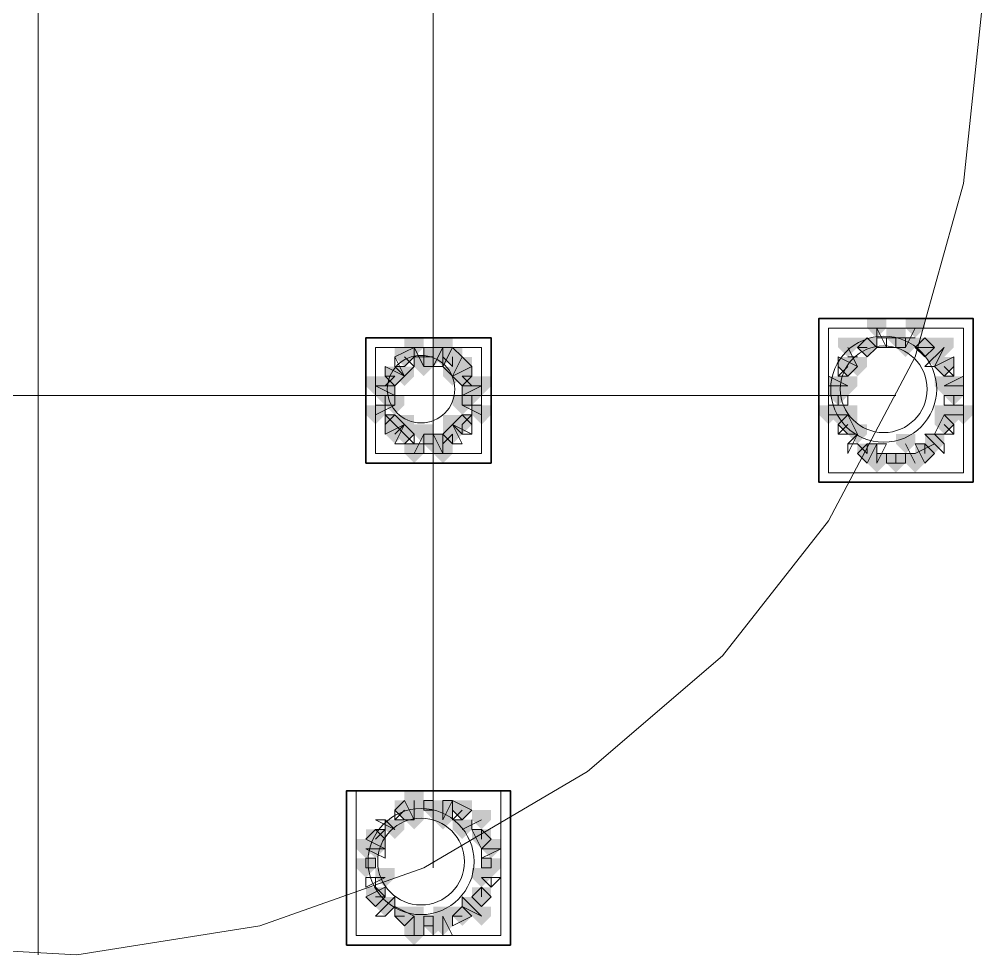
# Model space of a CAD drawing. Header units: millimetres. Extents: x 2315 to 4619, y 1334 to 1897.
# Drawn here: x 3457.94 to 3464.04, y 1548.66 to 1554.59 of the extents above; entities that cross this region are included whole.
import ezdxf

# ---------------------------------------------------------------- set-up
doc = ezdxf.new("R2010")
doc.units = ezdxf.units.MM
for name, color, linetype, true_color in [('PDF_10', 7, 'Continuous', 0x00b85c), ('PDF_AXIS', 7, 'Continuous', 0x00b85c), ('PDF_柱构件', 7, 'Continuous', 0x00b85c), ('PDF_转运站初步方案', 7, 'Continuous', 0x00b85c)]:
    doc.layers.add(name, color=color, linetype=linetype, true_color=true_color)
doc.layers.add('PDF_中心线层', color=1, linetype='Continuous')
doc.layers.add('PDF_粗实线层', color=7, linetype='Continuous')

msp = doc.modelspace()

# ---------------------------------------------------------------- hatches: boundary and pattern name
at = {"layer": 'PDF_10', "transparency": 33554559}
for points in [[(3463.4925, 1552.6298), (3463.4314, 1552.6298), (3463.4314, 1552.5687), (3463.4925, 1552.5076), (3463.5536, 1552.5687), (3463.5536, 1552.6298)], [(3463.4925, 1552.6298), (3463.4314, 1552.6298), (3463.4314, 1552.5687), (3463.4925, 1552.5076), (3463.5536, 1552.5687), (3463.5536, 1552.6298)], [(3463.3093, 1552.5687), (3463.2482, 1552.5687), (3463.2482, 1552.5076), (3463.3093, 1552.4466), (3463.3704, 1552.5076), (3463.3704, 1552.5687)], [(3463.3093, 1552.5687), (3463.2482, 1552.5687), (3463.2482, 1552.5076), (3463.3093, 1552.4466), (3463.3704, 1552.5076), (3463.3704, 1552.5687)], [(3463.3093, 1552.5687), (3463.2482, 1552.5687), (3463.2482, 1552.5076), (3463.3093, 1552.4466), (3463.3704, 1552.5076), (3463.3704, 1552.5687)], [(3463.6758, 1552.5687), (3463.6147, 1552.5687), (3463.6147, 1552.5076), (3463.6758, 1552.4466), (3463.7369, 1552.5076), (3463.7369, 1552.5687)], [(3463.6758, 1552.5687), (3463.6147, 1552.5687), (3463.6147, 1552.5076), (3463.6758, 1552.4466), (3463.7369, 1552.5076), (3463.7369, 1552.5687)], [(3463.6758, 1552.5687), (3463.6147, 1552.5687), (3463.6147, 1552.5076), (3463.6758, 1552.4466), (3463.7369, 1552.5076), (3463.7369, 1552.5687)], [(3460.3774, 1552.5076), (3460.3163, 1552.5076), (3460.3163, 1552.4466), (3460.3774, 1552.3855), (3460.4385, 1552.4466), (3460.4385, 1552.5076)], [(3460.3774, 1552.5076), (3460.3163, 1552.5076), (3460.3163, 1552.4466), (3460.3774, 1552.3855), (3460.4385, 1552.4466), (3460.4385, 1552.5076)], [(3460.5606, 1552.5076), (3460.4996, 1552.5076), (3460.4996, 1552.4466), (3460.5606, 1552.3855), (3460.6217, 1552.4466), (3460.6217, 1552.5076)], [(3460.5606, 1552.5076), (3460.4996, 1552.5076), (3460.4996, 1552.4466), (3460.5606, 1552.3855), (3460.6217, 1552.4466), (3460.6217, 1552.5076)], [(3460.6828, 1552.5076), (3460.6217, 1552.5076), (3460.6217, 1552.4466), (3460.6828, 1552.3855), (3460.7439, 1552.4466), (3460.7439, 1552.5076)], [(3460.6828, 1552.5076), (3460.6217, 1552.5076), (3460.6217, 1552.4466), (3460.6828, 1552.3855), (3460.7439, 1552.4466), (3460.7439, 1552.5076)], [(3463.1871, 1552.4466), (3463.126, 1552.4466), (3463.126, 1552.3855), (3463.1871, 1552.3244), (3463.2482, 1552.3855), (3463.2482, 1552.4466)], [(3463.1871, 1552.4466), (3463.126, 1552.4466), (3463.126, 1552.3855), (3463.1871, 1552.3244), (3463.2482, 1552.3855), (3463.2482, 1552.4466)], [(3463.7979, 1552.4466), (3463.7369, 1552.4466), (3463.7369, 1552.3855), (3463.7979, 1552.3244), (3463.859, 1552.3855), (3463.859, 1552.4466)], [(3463.7979, 1552.4466), (3463.7369, 1552.4466), (3463.7369, 1552.3855), (3463.7979, 1552.3244), (3463.859, 1552.3855), (3463.859, 1552.4466)], [(3460.3163, 1552.3855), (3460.2552, 1552.3855), (3460.2552, 1552.3244), (3460.3163, 1552.2633), (3460.3774, 1552.3244), (3460.3774, 1552.3855)], [(3460.3163, 1552.3855), (3460.2552, 1552.3855), (3460.2552, 1552.3244), (3460.3163, 1552.2633), (3460.3774, 1552.3244), (3460.3774, 1552.3855)], [(3460.7439, 1552.3855), (3460.6828, 1552.3855), (3460.6828, 1552.3244), (3460.7439, 1552.2633), (3460.805, 1552.3244), (3460.805, 1552.3855)], [(3460.7439, 1552.3855), (3460.6828, 1552.3855), (3460.6828, 1552.3244), (3460.7439, 1552.2633), (3460.805, 1552.3244), (3460.805, 1552.3855)], [(3460.2552, 1552.2633), (3460.1941, 1552.2633), (3460.1941, 1552.2022), (3460.2552, 1552.1412), (3460.3163, 1552.2022), (3460.3163, 1552.2633)], [(3460.2552, 1552.2633), (3460.1941, 1552.2633), (3460.1941, 1552.2022), (3460.2552, 1552.1412), (3460.3163, 1552.2022), (3460.3163, 1552.2633)], [(3460.2552, 1552.2633), (3460.1941, 1552.2633), (3460.1941, 1552.2022), (3460.2552, 1552.1412), (3460.3163, 1552.2022), (3460.3163, 1552.2633)], [(3460.805, 1552.2633), (3460.7439, 1552.2633), (3460.7439, 1552.2022), (3460.805, 1552.1412), (3460.866, 1552.2022), (3460.866, 1552.2633)], [(3460.805, 1552.2633), (3460.7439, 1552.2633), (3460.7439, 1552.2022), (3460.805, 1552.1412), (3460.866, 1552.2022), (3460.866, 1552.2633)], [(3460.805, 1552.2633), (3460.7439, 1552.2633), (3460.7439, 1552.2022), (3460.805, 1552.1412), (3460.866, 1552.2022), (3460.866, 1552.2633)], [(3463.126, 1552.2633), (3463.065, 1552.2633), (3463.065, 1552.2022), (3463.126, 1552.1412), (3463.1871, 1552.2022), (3463.1871, 1552.2633)], [(3463.126, 1552.2633), (3463.065, 1552.2633), (3463.065, 1552.2022), (3463.126, 1552.1412), (3463.1871, 1552.2022), (3463.1871, 1552.2633)], [(3463.859, 1552.2633), (3463.7979, 1552.2633), (3463.7979, 1552.2022), (3463.859, 1552.1412), (3463.9201, 1552.2022), (3463.9201, 1552.2633)], [(3463.859, 1552.2633), (3463.7979, 1552.2633), (3463.7979, 1552.2022), (3463.859, 1552.1412), (3463.9201, 1552.2022), (3463.9201, 1552.2633)], [(3463.859, 1552.2633), (3463.7979, 1552.2633), (3463.7979, 1552.2022), (3463.859, 1552.1412), (3463.9201, 1552.2022), (3463.9201, 1552.2633)], [(3460.3163, 1552.0801), (3460.2552, 1552.0801), (3460.2552, 1552.019), (3460.3163, 1551.9579), (3460.3774, 1552.019), (3460.3774, 1552.0801)], [(3460.3163, 1552.0801), (3460.2552, 1552.0801), (3460.2552, 1552.019), (3460.3163, 1551.9579), (3460.3774, 1552.019), (3460.3774, 1552.0801)], [(3460.7439, 1552.0801), (3460.6828, 1552.0801), (3460.6828, 1552.019), (3460.7439, 1551.9579), (3460.805, 1552.019), (3460.805, 1552.0801)], [(3460.7439, 1552.0801), (3460.6828, 1552.0801), (3460.6828, 1552.019), (3460.7439, 1551.9579), (3460.805, 1552.019), (3460.805, 1552.0801)], [(3463.1871, 1552.0801), (3463.126, 1552.0801), (3463.126, 1552.019), (3463.1871, 1551.9579), (3463.2482, 1552.019), (3463.2482, 1552.0801)], [(3463.1871, 1552.0801), (3463.126, 1552.0801), (3463.126, 1552.019), (3463.1871, 1551.9579), (3463.2482, 1552.019), (3463.2482, 1552.0801)], [(3463.7979, 1552.0801), (3463.7369, 1552.0801), (3463.7369, 1552.019), (3463.7979, 1551.9579), (3463.859, 1552.019), (3463.859, 1552.0801)], [(3463.7979, 1552.0801), (3463.7369, 1552.0801), (3463.7369, 1552.019), (3463.7979, 1551.9579), (3463.859, 1552.019), (3463.859, 1552.0801)], [(3460.3774, 1552.019), (3460.3163, 1552.019), (3460.3163, 1551.9579), (3460.3774, 1551.8968), (3460.4385, 1551.9579), (3460.4385, 1552.019)], [(3460.3774, 1552.019), (3460.3163, 1552.019), (3460.3163, 1551.9579), (3460.3774, 1551.8968), (3460.4385, 1551.9579), (3460.4385, 1552.019)], [(3460.6828, 1552.019), (3460.6217, 1552.019), (3460.6217, 1551.9579), (3460.6828, 1551.8968), (3460.7439, 1551.9579), (3460.7439, 1552.019)], [(3460.6828, 1552.019), (3460.6217, 1552.019), (3460.6217, 1551.9579), (3460.6828, 1551.8968), (3460.7439, 1551.9579), (3460.7439, 1552.019)], [(3460.5606, 1551.9579), (3460.4996, 1551.9579), (3460.4996, 1551.8968), (3460.5606, 1551.8357), (3460.6217, 1551.8968), (3460.6217, 1551.9579)], [(3460.5606, 1551.9579), (3460.4996, 1551.9579), (3460.4996, 1551.8968), (3460.5606, 1551.8357), (3460.6217, 1551.8968), (3460.6217, 1551.9579)], [(3463.3093, 1551.8968), (3463.2482, 1551.8968), (3463.2482, 1551.8357), (3463.3093, 1551.7747), (3463.3704, 1551.8357), (3463.3704, 1551.8968)], [(3463.3093, 1551.8968), (3463.2482, 1551.8968), (3463.2482, 1551.8357), (3463.3093, 1551.7747), (3463.3704, 1551.8357), (3463.3704, 1551.8968)], [(3463.6758, 1551.8968), (3463.6147, 1551.8968), (3463.6147, 1551.8357), (3463.6758, 1551.7747), (3463.7369, 1551.8357), (3463.7369, 1551.8968)], [(3463.6758, 1551.8968), (3463.6147, 1551.8968), (3463.6147, 1551.8357), (3463.6758, 1551.7747), (3463.7369, 1551.8357), (3463.7369, 1551.8968)], [(3463.4925, 1551.8357), (3463.4314, 1551.8357), (3463.4314, 1551.7747), (3463.4925, 1551.7136), (3463.5536, 1551.7747), (3463.5536, 1551.8357)], [(3463.4925, 1551.8357), (3463.4314, 1551.8357), (3463.4314, 1551.7747), (3463.4925, 1551.7136), (3463.5536, 1551.7747), (3463.5536, 1551.8357)], [(3460.3774, 1549.6368), (3460.3163, 1549.6368), (3460.3163, 1549.5757), (3460.3774, 1549.5147), (3460.4385, 1549.5757), (3460.4385, 1549.6368)], [(3460.3774, 1549.6368), (3460.3163, 1549.6368), (3460.3163, 1549.5757), (3460.3774, 1549.5147), (3460.4385, 1549.5757), (3460.4385, 1549.6368)], [(3460.5606, 1549.6368), (3460.4996, 1549.6368), (3460.4996, 1549.5757), (3460.5606, 1549.5147), (3460.6217, 1549.5757), (3460.6217, 1549.6368)], [(3460.5606, 1549.6368), (3460.4996, 1549.6368), (3460.4996, 1549.5757), (3460.5606, 1549.5147), (3460.6217, 1549.5757), (3460.6217, 1549.6368)], [(3460.7439, 1549.6368), (3460.6828, 1549.6368), (3460.6828, 1549.5757), (3460.7439, 1549.5147), (3460.805, 1549.5757), (3460.805, 1549.6368)], [(3460.7439, 1549.6368), (3460.6828, 1549.6368), (3460.6828, 1549.5757), (3460.7439, 1549.5147), (3460.805, 1549.5757), (3460.805, 1549.6368)], [(3460.1941, 1549.4536), (3460.1331, 1549.4536), (3460.1331, 1549.3925), (3460.1941, 1549.3314), (3460.2552, 1549.3925), (3460.2552, 1549.4536)], [(3460.1941, 1549.4536), (3460.1331, 1549.4536), (3460.1331, 1549.3925), (3460.1941, 1549.3314), (3460.2552, 1549.3925), (3460.2552, 1549.4536)], [(3460.866, 1549.4536), (3460.805, 1549.4536), (3460.805, 1549.3925), (3460.866, 1549.3314), (3460.9271, 1549.3925), (3460.9271, 1549.4536)], [(3460.866, 1549.4536), (3460.805, 1549.4536), (3460.805, 1549.3925), (3460.866, 1549.3314), (3460.9271, 1549.3925), (3460.9271, 1549.4536)], [(3460.1331, 1549.2703), (3460.072, 1549.2703), (3460.072, 1549.2093), (3460.1331, 1549.1482), (3460.1941, 1549.2093), (3460.1941, 1549.2703)], [(3460.1331, 1549.2703), (3460.072, 1549.2703), (3460.072, 1549.2093), (3460.1331, 1549.1482), (3460.1941, 1549.2093), (3460.1941, 1549.2703)], [(3460.9271, 1549.2703), (3460.866, 1549.2703), (3460.866, 1549.2093), (3460.9271, 1549.1482), (3460.9882, 1549.2093), (3460.9882, 1549.2703)], [(3460.9271, 1549.2703), (3460.866, 1549.2703), (3460.866, 1549.2093), (3460.9271, 1549.1482), (3460.9882, 1549.2093), (3460.9882, 1549.2703)], [(3460.1941, 1549.0871), (3460.1331, 1549.0871), (3460.1331, 1549.026), (3460.1941, 1548.9649), (3460.2552, 1549.026), (3460.2552, 1549.0871)], [(3460.1941, 1549.0871), (3460.1331, 1549.0871), (3460.1331, 1549.026), (3460.1941, 1548.9649), (3460.2552, 1549.026), (3460.2552, 1549.0871)], [(3460.866, 1549.0871), (3460.805, 1549.0871), (3460.805, 1549.026), (3460.866, 1548.9649), (3460.9271, 1549.026), (3460.9271, 1549.0871)], [(3460.866, 1549.0871), (3460.805, 1549.0871), (3460.805, 1549.026), (3460.866, 1548.9649), (3460.9271, 1549.026), (3460.9271, 1549.0871)], [(3460.866, 1549.0871), (3460.805, 1549.0871), (3460.805, 1549.026), (3460.866, 1548.9649), (3460.9271, 1549.026), (3460.9271, 1549.0871)], [(3460.3774, 1548.9649), (3460.3163, 1548.9649), (3460.3163, 1548.9039), (3460.3774, 1548.8428), (3460.4385, 1548.9039), (3460.4385, 1548.9649)], [(3460.3774, 1548.9649), (3460.3163, 1548.9649), (3460.3163, 1548.9039), (3460.3774, 1548.8428), (3460.4385, 1548.9039), (3460.4385, 1548.9649)], [(3460.7439, 1548.9649), (3460.6828, 1548.9649), (3460.6828, 1548.9039), (3460.7439, 1548.8428), (3460.805, 1548.9039), (3460.805, 1548.9649)], [(3460.7439, 1548.9649), (3460.6828, 1548.9649), (3460.6828, 1548.9039), (3460.7439, 1548.8428), (3460.805, 1548.9039), (3460.805, 1548.9649)], [(3460.5606, 1548.9039), (3460.4996, 1548.9039), (3460.4996, 1548.8428), (3460.5606, 1548.7817), (3460.6217, 1548.8428), (3460.6217, 1548.9039)], [(3460.5606, 1548.9039), (3460.4996, 1548.9039), (3460.4996, 1548.8428), (3460.5606, 1548.7817), (3460.6217, 1548.8428), (3460.6217, 1548.9039)]]:
    msp.add_hatch(color=256, dxfattribs=at).paths.add_polyline_path(points)
at = {"layer": 'PDF_柱构件', "transparency": 33554559}
for points in [[(3463.3704, 1552.6909), (3463.3093, 1552.6909), (3463.3093, 1552.6298), (3463.3704, 1552.5687), (3463.4314, 1552.6298), (3463.4314, 1552.6909)], [(3463.6147, 1552.6909), (3463.5536, 1552.6909), (3463.5536, 1552.6298), (3463.6147, 1552.5687), (3463.6758, 1552.6298), (3463.6758, 1552.6909)], [(3460.4385, 1552.5687), (3460.3774, 1552.5687), (3460.3774, 1552.5076), (3460.4385, 1552.4466), (3460.4996, 1552.5076), (3460.4996, 1552.5687)], [(3460.6217, 1552.5687), (3460.5606, 1552.5687), (3460.5606, 1552.5076), (3460.6217, 1552.4466), (3460.6828, 1552.5076), (3460.6828, 1552.5687)], [(3463.1871, 1552.5687), (3463.126, 1552.5687), (3463.126, 1552.5076), (3463.1871, 1552.4466), (3463.2482, 1552.5076), (3463.2482, 1552.5687)], [(3463.5536, 1552.5687), (3463.4925, 1552.5687), (3463.4925, 1552.5076), (3463.5536, 1552.4466), (3463.6147, 1552.5076), (3463.6147, 1552.5687)], [(3463.7979, 1552.5687), (3463.7369, 1552.5687), (3463.7369, 1552.5076), (3463.7979, 1552.4466), (3463.859, 1552.5076), (3463.859, 1552.5687)], [(3460.6217, 1552.5076), (3460.5606, 1552.5076), (3460.5606, 1552.4466), (3460.6217, 1552.3855), (3460.6828, 1552.4466), (3460.6828, 1552.5076)], [(3463.7369, 1552.5076), (3463.6758, 1552.5076), (3463.6758, 1552.4466), (3463.7369, 1552.3855), (3463.7979, 1552.4466), (3463.7979, 1552.5076)], [(3460.4996, 1552.4466), (3460.4385, 1552.4466), (3460.4385, 1552.3855), (3460.4996, 1552.3244), (3460.5606, 1552.3855), (3460.5606, 1552.4466)], [(3460.7439, 1552.4466), (3460.6828, 1552.4466), (3460.6828, 1552.3855), (3460.7439, 1552.3244), (3460.805, 1552.3855), (3460.805, 1552.4466)], [(3463.2482, 1552.4466), (3463.1871, 1552.4466), (3463.1871, 1552.3855), (3463.2482, 1552.3244), (3463.3093, 1552.3855), (3463.3093, 1552.4466)], [(3460.3774, 1552.3855), (3460.3163, 1552.3855), (3460.3163, 1552.3244), (3460.3774, 1552.2633), (3460.4385, 1552.3244), (3460.4385, 1552.3855)], [(3460.6828, 1552.3855), (3460.6217, 1552.3855), (3460.6217, 1552.3244), (3460.6828, 1552.2633), (3460.7439, 1552.3244), (3460.7439, 1552.3855)], [(3460.1941, 1552.3244), (3460.1331, 1552.3244), (3460.1331, 1552.2633), (3460.1941, 1552.2022), (3460.2552, 1552.2633), (3460.2552, 1552.3244)], [(3460.2552, 1552.3244), (3460.1941, 1552.3244), (3460.1941, 1552.2633), (3460.2552, 1552.2022), (3460.3163, 1552.2633), (3460.3163, 1552.3244)], [(3460.805, 1552.3244), (3460.7439, 1552.3244), (3460.7439, 1552.2633), (3460.805, 1552.2022), (3460.866, 1552.2633), (3460.866, 1552.3244)], [(3460.866, 1552.3244), (3460.805, 1552.3244), (3460.805, 1552.2633), (3460.866, 1552.2022), (3460.9271, 1552.2633), (3460.9271, 1552.3244)], [(3463.126, 1552.3244), (3463.065, 1552.3244), (3463.065, 1552.2633), (3463.126, 1552.2022), (3463.1871, 1552.2633), (3463.1871, 1552.3244)], [(3463.1871, 1552.3244), (3463.126, 1552.3244), (3463.126, 1552.2633), (3463.1871, 1552.2022), (3463.2482, 1552.2633), (3463.2482, 1552.3244)], [(3463.7979, 1552.3244), (3463.7369, 1552.3244), (3463.7369, 1552.2633), (3463.7979, 1552.2022), (3463.859, 1552.2633), (3463.859, 1552.3244)], [(3463.859, 1552.3244), (3463.7979, 1552.3244), (3463.7979, 1552.2633), (3463.859, 1552.2022), (3463.9201, 1552.2633), (3463.9201, 1552.3244)], [(3460.3163, 1552.2022), (3460.2552, 1552.2022), (3460.2552, 1552.1412), (3460.3163, 1552.0801), (3460.3774, 1552.1412), (3460.3774, 1552.2022)], [(3460.7439, 1552.2022), (3460.6828, 1552.2022), (3460.6828, 1552.1412), (3460.7439, 1552.0801), (3460.805, 1552.1412), (3460.805, 1552.2022)], [(3460.1941, 1552.1412), (3460.1331, 1552.1412), (3460.1331, 1552.0801), (3460.1941, 1552.019), (3460.2552, 1552.0801), (3460.2552, 1552.1412)], [(3460.866, 1552.1412), (3460.805, 1552.1412), (3460.805, 1552.0801), (3460.866, 1552.019), (3460.9271, 1552.0801), (3460.9271, 1552.1412)], [(3463.065, 1552.1412), (3463.0039, 1552.1412), (3463.0039, 1552.0801), (3463.065, 1552.019), (3463.126, 1552.0801), (3463.126, 1552.1412)], [(3463.126, 1552.1412), (3463.065, 1552.1412), (3463.065, 1552.0801), (3463.126, 1552.019), (3463.1871, 1552.0801), (3463.1871, 1552.1412)], [(3463.1871, 1552.1412), (3463.126, 1552.1412), (3463.126, 1552.0801), (3463.1871, 1552.019), (3463.2482, 1552.0801), (3463.2482, 1552.1412)], [(3463.7979, 1552.1412), (3463.7369, 1552.1412), (3463.7369, 1552.0801), (3463.7979, 1552.019), (3463.859, 1552.0801), (3463.859, 1552.1412)], [(3463.859, 1552.1412), (3463.7979, 1552.1412), (3463.7979, 1552.0801), (3463.859, 1552.019), (3463.9201, 1552.0801), (3463.9201, 1552.1412)], [(3463.9201, 1552.1412), (3463.859, 1552.1412), (3463.859, 1552.0801), (3463.9201, 1552.019), (3463.9812, 1552.0801), (3463.9812, 1552.1412)], [(3460.3774, 1552.0801), (3460.3163, 1552.0801), (3460.3163, 1552.019), (3460.3774, 1551.9579), (3460.4385, 1552.019), (3460.4385, 1552.0801)], [(3460.6828, 1552.0801), (3460.6217, 1552.0801), (3460.6217, 1552.019), (3460.6828, 1551.9579), (3460.7439, 1552.019), (3460.7439, 1552.0801)], [(3460.3163, 1552.019), (3460.2552, 1552.019), (3460.2552, 1551.9579), (3460.3163, 1551.8968), (3460.3774, 1551.9579), (3460.3774, 1552.019)], [(3460.4996, 1552.019), (3460.4385, 1552.019), (3460.4385, 1551.9579), (3460.4996, 1551.8968), (3460.5606, 1551.9579), (3460.5606, 1552.019)], [(3463.2482, 1552.019), (3463.1871, 1552.019), (3463.1871, 1551.9579), (3463.2482, 1551.8968), (3463.3093, 1551.9579), (3463.3093, 1552.019)], [(3460.6217, 1551.9579), (3460.5606, 1551.9579), (3460.5606, 1551.8968), (3460.6217, 1551.8357), (3460.6828, 1551.8968), (3460.6828, 1551.9579)], [(3463.5536, 1551.9579), (3463.4925, 1551.9579), (3463.4925, 1551.8968), (3463.5536, 1551.8357), (3463.6147, 1551.8968), (3463.6147, 1551.9579)], [(3463.7369, 1551.9579), (3463.6758, 1551.9579), (3463.6758, 1551.8968), (3463.7369, 1551.8357), (3463.7979, 1551.8968), (3463.7979, 1551.9579)], [(3460.4385, 1551.8968), (3460.3774, 1551.8968), (3460.3774, 1551.8357), (3460.4385, 1551.7747), (3460.4996, 1551.8357), (3460.4996, 1551.8968)], [(3460.6217, 1551.8968), (3460.5606, 1551.8968), (3460.5606, 1551.8357), (3460.6217, 1551.7747), (3460.6828, 1551.8357), (3460.6828, 1551.8968)], [(3463.3704, 1551.8357), (3463.3093, 1551.8357), (3463.3093, 1551.7747), (3463.3704, 1551.7136), (3463.4314, 1551.7747), (3463.4314, 1551.8357)], [(3463.6147, 1551.8357), (3463.5536, 1551.8357), (3463.5536, 1551.7747), (3463.6147, 1551.7136), (3463.6758, 1551.7747), (3463.6758, 1551.8357)], [(3460.4385, 1549.6979), (3460.3774, 1549.6979), (3460.3774, 1549.6368), (3460.4385, 1549.5757), (3460.4996, 1549.6368), (3460.4996, 1549.6979)], [(3460.4385, 1549.6368), (3460.3774, 1549.6368), (3460.3774, 1549.5757), (3460.4385, 1549.5147), (3460.4996, 1549.5757), (3460.4996, 1549.6368)], [(3460.6217, 1549.6368), (3460.5606, 1549.6368), (3460.5606, 1549.5757), (3460.6217, 1549.5147), (3460.6828, 1549.5757), (3460.6828, 1549.6368)], [(3460.4385, 1549.5757), (3460.3774, 1549.5757), (3460.3774, 1549.5147), (3460.4385, 1549.4536), (3460.4996, 1549.5147), (3460.4996, 1549.5757)], [(3460.6217, 1549.5757), (3460.5606, 1549.5757), (3460.5606, 1549.5147), (3460.6217, 1549.4536), (3460.6828, 1549.5147), (3460.6828, 1549.5757)], [(3460.866, 1549.5757), (3460.805, 1549.5757), (3460.805, 1549.5147), (3460.866, 1549.4536), (3460.9271, 1549.5147), (3460.9271, 1549.5757)], [(3460.3163, 1549.5147), (3460.2552, 1549.5147), (3460.2552, 1549.4536), (3460.3163, 1549.3925), (3460.3774, 1549.4536), (3460.3774, 1549.5147)], [(3460.7439, 1549.5147), (3460.6828, 1549.5147), (3460.6828, 1549.4536), (3460.7439, 1549.3925), (3460.805, 1549.4536), (3460.805, 1549.5147)], [(3460.1331, 1549.3925), (3460.072, 1549.3925), (3460.072, 1549.3314), (3460.1331, 1549.2703), (3460.1941, 1549.3314), (3460.1941, 1549.3925)], [(3460.1941, 1549.3925), (3460.1331, 1549.3925), (3460.1331, 1549.3314), (3460.1941, 1549.2703), (3460.2552, 1549.3314), (3460.2552, 1549.3925)], [(3460.9271, 1549.3925), (3460.866, 1549.3925), (3460.866, 1549.3314), (3460.9271, 1549.2703), (3460.9882, 1549.3314), (3460.9882, 1549.3925)], [(3460.2552, 1549.2093), (3460.1941, 1549.2093), (3460.1941, 1549.1482), (3460.2552, 1549.0871), (3460.3163, 1549.1482), (3460.3163, 1549.2093)], [(3460.866, 1549.2093), (3460.805, 1549.2093), (3460.805, 1549.1482), (3460.866, 1549.0871), (3460.9271, 1549.1482), (3460.9271, 1549.2093)], [(3460.2552, 1549.026), (3460.1941, 1549.026), (3460.1941, 1548.9649), (3460.2552, 1548.9039), (3460.3163, 1548.9649), (3460.3163, 1549.026)], [(3460.805, 1549.026), (3460.7439, 1549.026), (3460.7439, 1548.9649), (3460.805, 1548.9039), (3460.866, 1548.9649), (3460.866, 1549.026)], [(3460.4385, 1548.9649), (3460.3774, 1548.9649), (3460.3774, 1548.9039), (3460.4385, 1548.8428), (3460.4996, 1548.9039), (3460.4996, 1548.9649)], [(3460.6217, 1548.9649), (3460.5606, 1548.9649), (3460.5606, 1548.9039), (3460.6217, 1548.8428), (3460.6828, 1548.9039), (3460.6828, 1548.9649)], [(3460.866, 1548.9649), (3460.805, 1548.9649), (3460.805, 1548.9039), (3460.866, 1548.8428), (3460.9271, 1548.9039), (3460.9271, 1548.9649)], [(3460.4385, 1548.9039), (3460.3774, 1548.9039), (3460.3774, 1548.8428), (3460.4385, 1548.7817), (3460.4996, 1548.8428), (3460.4996, 1548.9039)], [(3460.6217, 1548.9039), (3460.5606, 1548.9039), (3460.5606, 1548.8428), (3460.6217, 1548.7817), (3460.6828, 1548.8428), (3460.6828, 1548.9039)], [(3460.4385, 1548.8428), (3460.3774, 1548.8428), (3460.3774, 1548.7817), (3460.4385, 1548.7206), (3460.4996, 1548.7817), (3460.4996, 1548.8428)]]:
    msp.add_hatch(color=256, dxfattribs=at).paths.add_polyline_path(points)
at = {"layer": 'PDF_转运站初步方案', "transparency": 33554559}
for points in [[(3463.4925, 1552.6298), (3463.4314, 1552.6298), (3463.4314, 1552.5687), (3463.4925, 1552.5076), (3463.5536, 1552.5687), (3463.5536, 1552.6298)], [(3463.4925, 1552.6298), (3463.4314, 1552.6298), (3463.4314, 1552.5687), (3463.4925, 1552.5076), (3463.5536, 1552.5687), (3463.5536, 1552.6298)], [(3463.3093, 1552.5687), (3463.2482, 1552.5687), (3463.2482, 1552.5076), (3463.3093, 1552.4466), (3463.3704, 1552.5076), (3463.3704, 1552.5687)], [(3463.3093, 1552.5687), (3463.2482, 1552.5687), (3463.2482, 1552.5076), (3463.3093, 1552.4466), (3463.3704, 1552.5076), (3463.3704, 1552.5687)], [(3463.6758, 1552.5687), (3463.6147, 1552.5687), (3463.6147, 1552.5076), (3463.6758, 1552.4466), (3463.7369, 1552.5076), (3463.7369, 1552.5687)], [(3463.6758, 1552.5687), (3463.6147, 1552.5687), (3463.6147, 1552.5076), (3463.6758, 1552.4466), (3463.7369, 1552.5076), (3463.7369, 1552.5687)], [(3460.3774, 1552.5076), (3460.3163, 1552.5076), (3460.3163, 1552.4466), (3460.3774, 1552.3855), (3460.4385, 1552.4466), (3460.4385, 1552.5076)], [(3460.3774, 1552.5076), (3460.3163, 1552.5076), (3460.3163, 1552.4466), (3460.3774, 1552.3855), (3460.4385, 1552.4466), (3460.4385, 1552.5076)], [(3460.5606, 1552.5076), (3460.4996, 1552.5076), (3460.4996, 1552.4466), (3460.5606, 1552.3855), (3460.6217, 1552.4466), (3460.6217, 1552.5076)], [(3460.5606, 1552.5076), (3460.4996, 1552.5076), (3460.4996, 1552.4466), (3460.5606, 1552.3855), (3460.6217, 1552.4466), (3460.6217, 1552.5076)], [(3460.6828, 1552.5076), (3460.6217, 1552.5076), (3460.6217, 1552.4466), (3460.6828, 1552.3855), (3460.7439, 1552.4466), (3460.7439, 1552.5076)], [(3460.6828, 1552.5076), (3460.6217, 1552.5076), (3460.6217, 1552.4466), (3460.6828, 1552.3855), (3460.7439, 1552.4466), (3460.7439, 1552.5076)], [(3463.1871, 1552.4466), (3463.126, 1552.4466), (3463.126, 1552.3855), (3463.1871, 1552.3244), (3463.2482, 1552.3855), (3463.2482, 1552.4466)], [(3463.1871, 1552.4466), (3463.126, 1552.4466), (3463.126, 1552.3855), (3463.1871, 1552.3244), (3463.2482, 1552.3855), (3463.2482, 1552.4466)], [(3463.7979, 1552.4466), (3463.7369, 1552.4466), (3463.7369, 1552.3855), (3463.7979, 1552.3244), (3463.859, 1552.3855), (3463.859, 1552.4466)], [(3463.7979, 1552.4466), (3463.7369, 1552.4466), (3463.7369, 1552.3855), (3463.7979, 1552.3244), (3463.859, 1552.3855), (3463.859, 1552.4466)], [(3460.3163, 1552.3855), (3460.2552, 1552.3855), (3460.2552, 1552.3244), (3460.3163, 1552.2633), (3460.3774, 1552.3244), (3460.3774, 1552.3855)], [(3460.3163, 1552.3855), (3460.2552, 1552.3855), (3460.2552, 1552.3244), (3460.3163, 1552.2633), (3460.3774, 1552.3244), (3460.3774, 1552.3855)], [(3460.7439, 1552.3855), (3460.6828, 1552.3855), (3460.6828, 1552.3244), (3460.7439, 1552.2633), (3460.805, 1552.3244), (3460.805, 1552.3855)], [(3460.7439, 1552.3855), (3460.6828, 1552.3855), (3460.6828, 1552.3244), (3460.7439, 1552.2633), (3460.805, 1552.3244), (3460.805, 1552.3855)], [(3460.2552, 1552.2633), (3460.1941, 1552.2633), (3460.1941, 1552.2022), (3460.2552, 1552.1412), (3460.3163, 1552.2022), (3460.3163, 1552.2633)], [(3460.2552, 1552.2633), (3460.1941, 1552.2633), (3460.1941, 1552.2022), (3460.2552, 1552.1412), (3460.3163, 1552.2022), (3460.3163, 1552.2633)], [(3460.805, 1552.2633), (3460.7439, 1552.2633), (3460.7439, 1552.2022), (3460.805, 1552.1412), (3460.866, 1552.2022), (3460.866, 1552.2633)], [(3460.805, 1552.2633), (3460.7439, 1552.2633), (3460.7439, 1552.2022), (3460.805, 1552.1412), (3460.866, 1552.2022), (3460.866, 1552.2633)], [(3463.126, 1552.2633), (3463.065, 1552.2633), (3463.065, 1552.2022), (3463.126, 1552.1412), (3463.1871, 1552.2022), (3463.1871, 1552.2633)], [(3463.126, 1552.2633), (3463.065, 1552.2633), (3463.065, 1552.2022), (3463.126, 1552.1412), (3463.1871, 1552.2022), (3463.1871, 1552.2633)], [(3463.859, 1552.2633), (3463.7979, 1552.2633), (3463.7979, 1552.2022), (3463.859, 1552.1412), (3463.9201, 1552.2022), (3463.9201, 1552.2633)], [(3463.859, 1552.2633), (3463.7979, 1552.2633), (3463.7979, 1552.2022), (3463.859, 1552.1412), (3463.9201, 1552.2022), (3463.9201, 1552.2633)], [(3460.3163, 1552.0801), (3460.2552, 1552.0801), (3460.2552, 1552.019), (3460.3163, 1551.9579), (3460.3774, 1552.019), (3460.3774, 1552.0801)], [(3460.3163, 1552.0801), (3460.2552, 1552.0801), (3460.2552, 1552.019), (3460.3163, 1551.9579), (3460.3774, 1552.019), (3460.3774, 1552.0801)], [(3460.7439, 1552.0801), (3460.6828, 1552.0801), (3460.6828, 1552.019), (3460.7439, 1551.9579), (3460.805, 1552.019), (3460.805, 1552.0801)], [(3460.7439, 1552.0801), (3460.6828, 1552.0801), (3460.6828, 1552.019), (3460.7439, 1551.9579), (3460.805, 1552.019), (3460.805, 1552.0801)], [(3463.1871, 1552.0801), (3463.126, 1552.0801), (3463.126, 1552.019), (3463.1871, 1551.9579), (3463.2482, 1552.019), (3463.2482, 1552.0801)], [(3463.1871, 1552.0801), (3463.126, 1552.0801), (3463.126, 1552.019), (3463.1871, 1551.9579), (3463.2482, 1552.019), (3463.2482, 1552.0801)], [(3463.7979, 1552.0801), (3463.7369, 1552.0801), (3463.7369, 1552.019), (3463.7979, 1551.9579), (3463.859, 1552.019), (3463.859, 1552.0801)], [(3463.7979, 1552.0801), (3463.7369, 1552.0801), (3463.7369, 1552.019), (3463.7979, 1551.9579), (3463.859, 1552.019), (3463.859, 1552.0801)], [(3460.3774, 1552.019), (3460.3163, 1552.019), (3460.3163, 1551.9579), (3460.3774, 1551.8968), (3460.4385, 1551.9579), (3460.4385, 1552.019)], [(3460.3774, 1552.019), (3460.3163, 1552.019), (3460.3163, 1551.9579), (3460.3774, 1551.8968), (3460.4385, 1551.9579), (3460.4385, 1552.019)], [(3460.6828, 1552.019), (3460.6217, 1552.019), (3460.6217, 1551.9579), (3460.6828, 1551.8968), (3460.7439, 1551.9579), (3460.7439, 1552.019)], [(3460.6828, 1552.019), (3460.6217, 1552.019), (3460.6217, 1551.9579), (3460.6828, 1551.8968), (3460.7439, 1551.9579), (3460.7439, 1552.019)], [(3460.5606, 1551.9579), (3460.4996, 1551.9579), (3460.4996, 1551.8968), (3460.5606, 1551.8357), (3460.6217, 1551.8968), (3460.6217, 1551.9579)], [(3460.5606, 1551.9579), (3460.4996, 1551.9579), (3460.4996, 1551.8968), (3460.5606, 1551.8357), (3460.6217, 1551.8968), (3460.6217, 1551.9579)], [(3463.3093, 1551.8968), (3463.2482, 1551.8968), (3463.2482, 1551.8357), (3463.3093, 1551.7747), (3463.3704, 1551.8357), (3463.3704, 1551.8968)], [(3463.3093, 1551.8968), (3463.2482, 1551.8968), (3463.2482, 1551.8357), (3463.3093, 1551.7747), (3463.3704, 1551.8357), (3463.3704, 1551.8968)], [(3463.6758, 1551.8968), (3463.6147, 1551.8968), (3463.6147, 1551.8357), (3463.6758, 1551.7747), (3463.7369, 1551.8357), (3463.7369, 1551.8968)], [(3463.6758, 1551.8968), (3463.6147, 1551.8968), (3463.6147, 1551.8357), (3463.6758, 1551.7747), (3463.7369, 1551.8357), (3463.7369, 1551.8968)], [(3463.4925, 1551.8357), (3463.4314, 1551.8357), (3463.4314, 1551.7747), (3463.4925, 1551.7136), (3463.5536, 1551.7747), (3463.5536, 1551.8357)], [(3463.4925, 1551.8357), (3463.4314, 1551.8357), (3463.4314, 1551.7747), (3463.4925, 1551.7136), (3463.5536, 1551.7747), (3463.5536, 1551.8357)], [(3460.3774, 1549.6368), (3460.3163, 1549.6368), (3460.3163, 1549.5757), (3460.3774, 1549.5147), (3460.4385, 1549.5757), (3460.4385, 1549.6368)], [(3460.3774, 1549.6368), (3460.3163, 1549.6368), (3460.3163, 1549.5757), (3460.3774, 1549.5147), (3460.4385, 1549.5757), (3460.4385, 1549.6368)], [(3460.5606, 1549.6368), (3460.4996, 1549.6368), (3460.4996, 1549.5757), (3460.5606, 1549.5147), (3460.6217, 1549.5757), (3460.6217, 1549.6368)], [(3460.5606, 1549.6368), (3460.4996, 1549.6368), (3460.4996, 1549.5757), (3460.5606, 1549.5147), (3460.6217, 1549.5757), (3460.6217, 1549.6368)], [(3460.7439, 1549.6368), (3460.6828, 1549.6368), (3460.6828, 1549.5757), (3460.7439, 1549.5147), (3460.805, 1549.5757), (3460.805, 1549.6368)], [(3460.7439, 1549.6368), (3460.6828, 1549.6368), (3460.6828, 1549.5757), (3460.7439, 1549.5147), (3460.805, 1549.5757), (3460.805, 1549.6368)], [(3460.1941, 1549.4536), (3460.1331, 1549.4536), (3460.1331, 1549.3925), (3460.1941, 1549.3314), (3460.2552, 1549.3925), (3460.2552, 1549.4536)], [(3460.1941, 1549.4536), (3460.1331, 1549.4536), (3460.1331, 1549.3925), (3460.1941, 1549.3314), (3460.2552, 1549.3925), (3460.2552, 1549.4536)], [(3460.866, 1549.4536), (3460.805, 1549.4536), (3460.805, 1549.3925), (3460.866, 1549.3314), (3460.9271, 1549.3925), (3460.9271, 1549.4536)], [(3460.866, 1549.4536), (3460.805, 1549.4536), (3460.805, 1549.3925), (3460.866, 1549.3314), (3460.9271, 1549.3925), (3460.9271, 1549.4536)], [(3460.1331, 1549.2703), (3460.072, 1549.2703), (3460.072, 1549.2093), (3460.1331, 1549.1482), (3460.1941, 1549.2093), (3460.1941, 1549.2703)], [(3460.1331, 1549.2703), (3460.072, 1549.2703), (3460.072, 1549.2093), (3460.1331, 1549.1482), (3460.1941, 1549.2093), (3460.1941, 1549.2703)], [(3460.9271, 1549.2703), (3460.866, 1549.2703), (3460.866, 1549.2093), (3460.9271, 1549.1482), (3460.9882, 1549.2093), (3460.9882, 1549.2703)], [(3460.9271, 1549.2703), (3460.866, 1549.2703), (3460.866, 1549.2093), (3460.9271, 1549.1482), (3460.9882, 1549.2093), (3460.9882, 1549.2703)], [(3460.1941, 1549.0871), (3460.1331, 1549.0871), (3460.1331, 1549.026), (3460.1941, 1548.9649), (3460.2552, 1549.026), (3460.2552, 1549.0871)], [(3460.1941, 1549.0871), (3460.1331, 1549.0871), (3460.1331, 1549.026), (3460.1941, 1548.9649), (3460.2552, 1549.026), (3460.2552, 1549.0871)], [(3460.866, 1549.0871), (3460.805, 1549.0871), (3460.805, 1549.026), (3460.866, 1548.9649), (3460.9271, 1549.026), (3460.9271, 1549.0871)], [(3460.866, 1549.0871), (3460.805, 1549.0871), (3460.805, 1549.026), (3460.866, 1548.9649), (3460.9271, 1549.026), (3460.9271, 1549.0871)], [(3460.3774, 1548.9649), (3460.3163, 1548.9649), (3460.3163, 1548.9039), (3460.3774, 1548.8428), (3460.4385, 1548.9039), (3460.4385, 1548.9649)], [(3460.3774, 1548.9649), (3460.3163, 1548.9649), (3460.3163, 1548.9039), (3460.3774, 1548.8428), (3460.4385, 1548.9039), (3460.4385, 1548.9649)], [(3460.7439, 1548.9649), (3460.6828, 1548.9649), (3460.6828, 1548.9039), (3460.7439, 1548.8428), (3460.805, 1548.9039), (3460.805, 1548.9649)], [(3460.7439, 1548.9649), (3460.6828, 1548.9649), (3460.6828, 1548.9039), (3460.7439, 1548.8428), (3460.805, 1548.9039), (3460.805, 1548.9649)], [(3460.5606, 1548.9039), (3460.4996, 1548.9039), (3460.4996, 1548.8428), (3460.5606, 1548.7817), (3460.6217, 1548.8428), (3460.6217, 1548.9039)], [(3460.5606, 1548.9039), (3460.4996, 1548.9039), (3460.4996, 1548.8428), (3460.5606, 1548.7817), (3460.6217, 1548.8428), (3460.6217, 1548.9039)]]:
    msp.add_hatch(color=256, dxfattribs=at).paths.add_polyline_path(points)

# ---------------------------------------------------------------- linework, layer by layer
at = {"layer": 'PDF_10', "lineweight": 18}
for points in [[(3463.4314, 1552.5687), (3463.5536, 1552.5687)], [(3463.4925, 1552.5076), (3463.4925, 1552.5687)], [(3460.4996, 1552.4466), (3460.5606, 1552.4466), (3460.5606, 1552.5076)], [(3463.2482, 1552.5076), (3463.3093, 1552.5076)], [(3463.6147, 1552.5076), (3463.7369, 1552.5076)], [(3460.3774, 1552.3855), (3460.4385, 1552.4466)], [(3460.4385, 1552.3855), (3460.3774, 1552.4466)], [(3460.6217, 1552.4466), (3460.6828, 1552.3855), (3460.6828, 1552.4466)], [(3463.126, 1552.3244), (3463.1871, 1552.3855)], [(3463.1871, 1552.3244), (3463.126, 1552.3855)], [(3463.7979, 1552.3855), (3463.859, 1552.3244)], [(3463.7979, 1552.3244), (3463.859, 1552.3855)], [(3460.2552, 1552.2633), (3460.3163, 1552.3244), (3460.2552, 1552.3244)], [(3460.805, 1552.3244), (3460.7439, 1552.3244), (3460.805, 1552.2633)], [(3460.2552, 1552.1412), (3460.2552, 1552.2022)], [(3460.805, 1552.2022), (3460.805, 1552.1412)], [(3463.126, 1552.1412), (3463.126, 1552.2022), (3463.065, 1552.2022)], [(3463.859, 1552.2022), (3463.859, 1552.1412)], [(3460.3163, 1552.019), (3460.2552, 1552.0801)], [(3460.3163, 1552.0801), (3460.2552, 1552.019)], [(3460.805, 1552.0801), (3460.7439, 1552.019)], [(3460.7439, 1552.0801), (3460.805, 1552.019)], [(3463.1871, 1551.9579), (3463.126, 1552.019)], [(3463.1871, 1552.019), (3463.126, 1551.9579)], [(3463.859, 1552.019), (3463.7979, 1551.9579)], [(3463.7979, 1552.019), (3463.859, 1551.9579)], [(3460.4385, 1551.8968), (3460.3774, 1551.9579)], [(3460.4385, 1551.9579), (3460.3774, 1551.8968)], [(3460.5606, 1551.9579), (3460.5606, 1551.8968), (3460.4996, 1551.8968)], [(3460.6828, 1551.8968), (3460.6828, 1551.9579), (3460.6217, 1551.8968)], [(3463.3093, 1551.8968), (3463.3093, 1551.8357), (3463.2482, 1551.8968)], [(3463.7369, 1551.8968), (3463.6147, 1551.8357)], [(3463.6758, 1551.8968), (3463.6758, 1551.8357)], [(3463.4925, 1551.8357), (3463.4925, 1551.7747)], [(3463.5536, 1551.7747), (3463.4314, 1551.7747)], [(3460.5606, 1549.6368), (3460.5606, 1549.5757), (3460.4996, 1549.5757)], [(3460.3774, 1549.5757), (3460.3163, 1549.5147)], [(3460.3774, 1549.5147), (3460.3163, 1549.5757)], [(3460.7439, 1549.5147), (3460.6828, 1549.5757)], [(3460.6828, 1549.5147), (3460.7439, 1549.5757)], [(3460.2552, 1549.4536), (3460.1941, 1549.3925)], [(3460.2552, 1549.3925), (3460.1941, 1549.4536)], [(3460.866, 1549.4536), (3460.866, 1549.3925), (3460.866, 1549.4536)], [(3460.1331, 1549.2703), (3460.1331, 1549.2093), (3460.1941, 1549.2093)], [(3460.866, 1549.2093), (3460.9271, 1549.2093), (3460.9271, 1549.2703)], [(3460.1941, 1549.0871), (3460.2552, 1549.026), (3460.1941, 1549.026)], [(3460.866, 1549.026), (3460.866, 1549.0871)], [(3460.3163, 1548.9039), (3460.3774, 1548.9039), (3460.3163, 1548.9039)], [(3460.4996, 1548.8428), (3460.5606, 1548.8428), (3460.5606, 1548.9039)], [(3460.7439, 1548.9039), (3460.6828, 1548.9039), (3460.7439, 1548.9039)]]:
    msp.add_lwpolyline(points, dxfattribs=at)
at = {"layer": 'PDF_AXIS', "lineweight": 18}
for points in [[(3463.9201, 1551.7136), (3463.9201, 1552.6298), (3463.065, 1552.6298), (3463.065, 1551.7136)], [(3460.866, 1551.8357), (3460.866, 1552.5076), (3460.1941, 1552.5076), (3460.1941, 1551.8357)], [(3460.072, 1548.7817), (3460.072, 1549.6979), (3460.9882, 1549.6979), (3460.9882, 1548.7817)]]:
    msp.add_lwpolyline(points, close=True, dxfattribs=at)
at = {"layer": 'PDF_中心线层', "color": 112, "lineweight": 18, "true_color": 0x00b85c}
msp.add_lwpolyline([(3458.0563, 1560.6925), (3458.0563, 1548.6595)], close=True, dxfattribs=at)
for points in [[(3460.5606, 1549.2093), (3460.5606, 1560.1428)], [(3464.0423, 1554.7066), (3463.9201, 1553.546), (3463.6147, 1552.4466), (3463.065, 1551.4082), (3462.3931, 1550.553), (3461.5379, 1549.8201), (3460.4996, 1549.2093), (3459.4612, 1548.8428), (3458.3006, 1548.6595), (3457.2012, 1548.7206), (3456.1017, 1549.026), (3455.0633, 1549.4536), (3455.0023, 1549.5147)], [(3452.559, 1552.2022), (3463.4925, 1552.2022)]]:
    msp.add_lwpolyline(points, dxfattribs=at)
at = {"layer": 'PDF_柱构件', "lineweight": 18}
for points in [[(3463.3704, 1552.6298), (3463.3704, 1552.5076), (3463.4314, 1552.5076)], [(3463.6147, 1552.6298), (3463.5536, 1552.5076)], [(3463.3093, 1552.4466), (3463.3704, 1552.5076), (3463.3093, 1552.5687), (3463.2482, 1552.5076)], [(3463.4314, 1552.5076), (3463.5536, 1552.5076), (3463.5536, 1552.5687), (3463.4314, 1552.5687)], [(3463.6147, 1552.5076), (3463.6758, 1552.4466), (3463.7369, 1552.5076), (3463.6758, 1552.5687)], [(3460.3774, 1552.3244), (3460.4385, 1552.3855), (3460.4385, 1552.5076), (3460.3163, 1552.4466)], [(3460.4385, 1552.5076), (3460.4996, 1552.3855)], [(3460.4996, 1552.3855), (3460.5606, 1552.3855), (3460.5606, 1552.5076), (3460.4996, 1552.5076)], [(3460.6217, 1552.5076), (3460.5606, 1552.3855), (3460.6217, 1552.3855)], [(3460.6217, 1552.3855), (3460.6828, 1552.3244), (3460.7439, 1552.4466), (3460.6828, 1552.5076)], [(3463.1871, 1552.5076), (3463.2482, 1552.3855)], [(3463.7979, 1552.5076), (3463.6758, 1552.3855), (3463.7369, 1552.3855)], [(3460.7439, 1552.4466), (3460.6828, 1552.3244), (3460.805, 1552.3855)], [(3463.1871, 1552.3244), (3463.2482, 1552.3855), (3463.126, 1552.4466), (3463.126, 1552.3244)], [(3463.7369, 1552.3855), (3463.7979, 1552.3244), (3463.859, 1552.3244), (3463.859, 1552.4466)], [(3460.3163, 1552.2633), (3460.3774, 1552.3244), (3460.2552, 1552.3855), (3460.2552, 1552.3244)], [(3460.6828, 1552.3244), (3460.7439, 1552.2633), (3460.805, 1552.3244), (3460.805, 1552.3855)], [(3463.065, 1552.2633), (3463.1871, 1552.2633), (3463.065, 1552.3244)], [(3463.9201, 1552.3244), (3463.7979, 1552.2633), (3463.9201, 1552.2633)], [(3460.1941, 1552.2633), (3460.3163, 1552.2022), (3460.3163, 1552.2633)], [(3460.866, 1552.2633), (3460.7439, 1552.2633), (3460.7439, 1552.2022)], [(3460.3163, 1552.1412), (3460.3163, 1552.2022), (3460.1941, 1552.2022), (3460.1941, 1552.1412)], [(3460.7439, 1552.2022), (3460.7439, 1552.1412), (3460.866, 1552.1412), (3460.866, 1552.2022)], [(3463.1871, 1552.1412), (3463.1871, 1552.2022), (3463.065, 1552.2022), (3463.065, 1552.1412)], [(3463.7979, 1552.2022), (3463.7979, 1552.1412), (3463.9201, 1552.1412), (3463.9201, 1552.2022)], [(3460.1941, 1552.0801), (3460.3163, 1552.1412)], [(3460.866, 1552.0801), (3460.7439, 1552.1412)], [(3460.3774, 1552.019), (3460.3163, 1552.0801), (3460.2552, 1552.0801), (3460.2552, 1551.9579)], [(3460.7439, 1552.0801), (3460.6828, 1552.019), (3460.805, 1551.9579), (3460.805, 1552.0801)], [(3463.065, 1552.0801), (3463.1871, 1552.0801)], [(3463.2482, 1551.9579), (3463.1871, 1552.0801), (3463.126, 1552.019), (3463.126, 1551.9579)], [(3463.7979, 1552.0801), (3463.7369, 1551.9579), (3463.859, 1551.9579), (3463.859, 1552.019)], [(3463.9201, 1552.0801), (3463.7979, 1552.0801)], [(3460.3163, 1551.9579), (3460.3774, 1552.019)], [(3460.4385, 1551.9579), (3460.3774, 1552.019), (3460.3163, 1551.8968), (3460.4385, 1551.8968)], [(3460.6828, 1552.019), (3460.6217, 1551.9579), (3460.6828, 1551.8968), (3460.7439, 1551.8968)], [(3460.805, 1551.9579), (3460.6828, 1552.019), (3460.7439, 1551.9579)], [(3460.4385, 1551.8357), (3460.4996, 1551.9579)], [(3460.5606, 1551.9579), (3460.4996, 1551.9579), (3460.4996, 1551.8357), (3460.5606, 1551.8357)], [(3460.6217, 1551.8357), (3460.6217, 1551.9579), (3460.5606, 1551.9579)], [(3463.1871, 1551.8357), (3463.2482, 1551.9579), (3463.1871, 1551.8968)], [(3463.7979, 1551.8968), (3463.7369, 1551.9579), (3463.6758, 1551.9579), (3463.7979, 1551.8357)], [(3463.3704, 1551.8968), (3463.3093, 1551.8968), (3463.2482, 1551.8357), (3463.3093, 1551.7747)], [(3463.3704, 1551.7747), (3463.4314, 1551.8968), (3463.3704, 1551.8968)], [(3463.6147, 1551.7747), (3463.5536, 1551.8968)], [(3463.6758, 1551.8968), (3463.6147, 1551.8968), (3463.6758, 1551.7747), (3463.7369, 1551.8357)], [(3463.5536, 1551.8357), (3463.4314, 1551.8357), (3463.4314, 1551.7747), (3463.5536, 1551.7747)], [(3460.4385, 1549.5147), (3460.3163, 1549.5147), (3460.3163, 1549.5757), (3460.3774, 1549.6368)], [(3460.4385, 1549.6368), (3460.4385, 1549.5147)], [(3460.5606, 1549.5757), (3460.4996, 1549.5757), (3460.4996, 1549.6368), (3460.5606, 1549.6368)], [(3460.6828, 1549.6368), (3460.6217, 1549.5147), (3460.6217, 1549.6368)], [(3460.7439, 1549.5147), (3460.6828, 1549.5147), (3460.6828, 1549.6368), (3460.805, 1549.5757)], [(3460.866, 1549.5147), (3460.7439, 1549.4536)], [(3460.2552, 1549.4536), (3460.2552, 1549.3314), (3460.1331, 1549.3925), (3460.1941, 1549.4536)], [(3460.866, 1549.3314), (3460.805, 1549.4536), (3460.866, 1549.4536), (3460.9271, 1549.3925)], [(3460.1331, 1549.3314), (3460.2552, 1549.3314), (3460.2552, 1549.2703)], [(3460.9882, 1549.3314), (3460.866, 1549.2703), (3460.866, 1549.3314), (3460.9271, 1549.3314)], [(3460.1941, 1549.2703), (3460.1941, 1549.2093), (3460.1331, 1549.2093), (3460.1331, 1549.2703)], [(3460.866, 1549.2093), (3460.866, 1549.2703), (3460.9271, 1549.2703), (3460.9271, 1549.2093)], [(3460.1331, 1549.1482), (3460.2552, 1549.1482), (3460.1331, 1549.0871)], [(3460.2552, 1549.0871), (3460.2552, 1549.026), (3460.1941, 1548.9649), (3460.1331, 1549.026)], [(3460.805, 1549.026), (3460.866, 1549.0871), (3460.9271, 1549.026), (3460.866, 1548.9649)], [(3460.1941, 1548.9039), (3460.3163, 1549.026), (3460.3163, 1548.9649), (3460.2552, 1548.9039)], [(3460.866, 1548.9039), (3460.7439, 1548.9649), (3460.7439, 1549.026)], [(3460.3163, 1548.9649), (3460.4385, 1548.9039), (3460.3774, 1548.8428), (3460.3163, 1548.9039)], [(3460.6828, 1548.9039), (3460.7439, 1548.9649), (3460.805, 1548.9039), (3460.6828, 1548.8428)], [(3460.4385, 1548.7817), (3460.4385, 1548.9039)], [(3460.4996, 1548.9039), (3460.5606, 1548.9039), (3460.5606, 1548.7817), (3460.4996, 1548.7817)], [(3460.6217, 1548.7817), (3460.6217, 1548.9039), (3460.6828, 1548.7817)]]:
    msp.add_lwpolyline(points, close=True, dxfattribs=at)
for points in [[(3463.3704, 1552.5687), (3463.4314, 1552.5687)], [(3463.5536, 1552.5687), (3463.6147, 1552.5687)], [(3460.3163, 1552.3855), (3460.3774, 1552.3244), (3460.3163, 1552.4466), (3460.3163, 1552.3855), (3460.3774, 1552.3855)], [(3460.4385, 1552.4466), (3460.4996, 1552.4466)], [(3463.1871, 1552.4466), (3463.2482, 1552.4466)], [(3460.2552, 1552.0801), (3460.2552, 1552.1412)], [(3460.805, 1552.1412), (3460.805, 1552.0801)], [(3460.3774, 1551.9579), (3460.3163, 1552.019)], [(3460.7439, 1552.019), (3460.7439, 1551.9579)], [(3460.4996, 1551.8968), (3460.4385, 1551.8968)], [(3463.2482, 1551.8968), (3463.1871, 1551.8968)], [(3463.4314, 1551.8357), (3463.3704, 1551.8357)], [(3463.6147, 1551.8357), (3463.5536, 1551.8357)], [(3460.2552, 1549.5147), (3460.3163, 1549.4536), (3460.1941, 1549.5147), (3460.2552, 1549.5147), (3460.2552, 1549.4536)], [(3460.805, 1549.4536), (3460.805, 1549.5147)], [(3460.1941, 1549.1482), (3460.1941, 1549.0871)], [(3460.9271, 1549.0871), (3460.866, 1549.1482), (3460.9882, 1549.1482), (3460.9271, 1549.0871), (3460.9271, 1549.1482)]]:
    msp.add_lwpolyline(points, dxfattribs=at)
at = {"layer": 'PDF_粗实线层', "color": 112, "lineweight": 35, "true_color": 0x00b85c}
for points in [[(3463.9812, 1551.6525), (3463.9812, 1552.6909), (3463.0039, 1552.6909), (3463.0039, 1551.6525)], [(3460.9271, 1551.7747), (3460.1331, 1551.7747), (3460.1331, 1552.5687), (3460.9271, 1552.5687)], [(3460.0109, 1548.7206), (3460.0109, 1549.6979), (3461.0493, 1549.6979), (3461.0493, 1548.7206)]]:
    msp.add_lwpolyline(points, close=True, dxfattribs=at)
at = {"layer": 'PDF_转运站初步方案', "lineweight": 18}
for centre, radius in [((3463.4147, 1552.2426), 0.3359), ((3463.4147, 1552.2426), 0.2749), ((3460.4828, 1552.2426), 0.2138), ((3460.4828, 1552.2426), 0.2138), ((3460.4828, 1549.2495), 0.3359), ((3460.4828, 1549.2495), 0.2749)]:
    msp.add_circle(centre, radius, dxfattribs=at)

doc.saveas('drawing.dxf')
